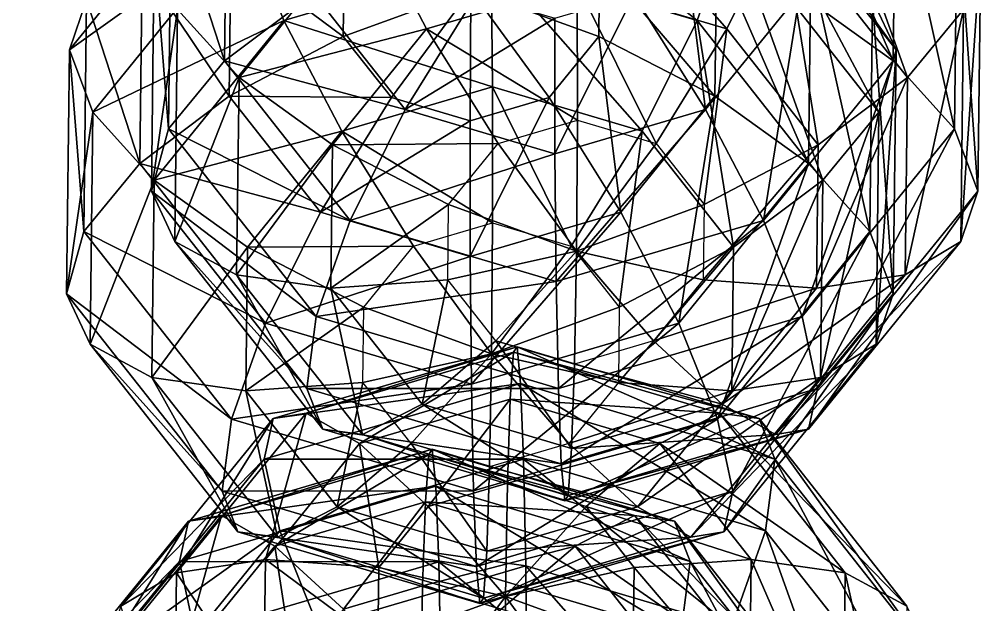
# Model space of a CAD drawing. Header units: metres. Extents: x -232 to 136, y -204 to 253.
# Drawn here: x 68.1 to 134.4, y -29.9 to 10.5 of the extents above; entities that cross this region are included whole.
import ezdxf

# ---------------------------------------------------------------- set-up
doc = ezdxf.new("R2010")
doc.units = ezdxf.units.M

msp = doc.modelspace()

# ---------------------------------------------------------------- linework, layer by layer
for points in [[(128.58925, 8.418947, -545.89484), (126.96793, 11.888084, -554.46423), (116.763084, 24.843521, -548.2225), (116.76318, 24.84362, -548.22235)], [(128.58925, 8.418947, -545.89484), (116.763084, 24.843521, -548.2225), (117.85924, 22.0411, -539.33185), (117.85934, 22.041199, -539.3317)], [(129.39226, 6.511012, -307.06686), (123.05426, 24.163544, -307.9723), (120.71149, 17.531563, -301.75726), (120.711586, 17.531662, -301.75717)], [(129.39226, 6.511012, -307.06686), (133.25911, 11.208107, -314.21408), (123.05426, 24.163544, -307.9723), (123.05436, 24.163643, -307.9722)], [(82.60421, 22.0411, -538.4086), (72.71603, 11.888087, -553.04364), (71.54542, 8.418952, -544.4011), (71.54552, 8.419052, -544.401)], [(83.67433, 17.081146, -530.5123), (82.60421, 22.0411, -538.4086), (71.54542, 8.418952, -544.4011), (71.54552, 8.419052, -544.401)], [(114.86108, 10.449165, -525.1753), (117.20385, 17.081146, -531.3903), (100.4988, 22.029678, -528.6708), (100.4989, 22.029778, -528.67065)], [(114.86108, 10.449165, -525.1753), (100.4988, 22.029678, -528.6708), (100.65091, 14.65864, -522.86194), (100.65101, 14.65874, -522.8618)], [(127.4087, 4.12571, -537.63214), (117.85924, 22.0411, -539.33185), (117.20385, 17.081146, -531.3903), (117.20395, 17.081245, -531.3902)], [(127.4087, 4.12571, -537.63214), (128.58925, 8.418947, -545.89484), (117.85924, 22.0411, -539.33185), (117.85934, 22.041199, -539.3317)], [(128.38948, 7.6537824, -345.3612), (121.94422, 12.294945, -350.36288), (122.06366, 22.192013, -345.80182), (122.06376, 22.192112, -345.80173)], [(128.38948, 7.6537824, -345.3612), (122.06366, 22.192013, -345.80182), (128.55386, 21.275928, -339.08347), (128.55397, 21.276028, -339.08337)], [(78.56644, 18.970486, -329.62558), (82.404434, 21.275932, -337.875), (82.24004, 7.6537786, -344.15274), (82.24014, 7.6538787, -344.15265)], [(82.404434, 21.275932, -337.875), (88.4147, 12.294943, -349.48486), (82.24004, 7.6537786, -344.15274), (82.24014, 7.6538787, -344.15265)], [(116.91065, 9.876747, -297.87708), (120.71149, 17.531563, -301.75726), (106.50132, 21.741037, -299.4439), (106.50142, 21.741137, -299.44382)], [(116.91065, 9.876747, -297.87708), (106.50132, 21.741037, -299.4439), (106.586365, 12.935109, -296.19632), (106.586464, 12.935209, -296.19623)], [(132.62509, 2.956688, -338.42615), (128.38948, 7.6537824, -345.3612), (128.55386, 21.275928, -339.08347), (128.55397, 21.276028, -339.08337)], [(132.62509, 2.956688, -338.42615), (128.55386, 21.275928, -339.08347), (132.81834, 18.970482, -331.04623), (132.81845, 18.970581, -331.04614)], [(77.39583, 15.501349, -320.98306), (78.56644, 18.970486, -329.62558), (78.373184, 2.956685, -337.00552), (78.37328, 2.956785, -337.00543)], [(78.56644, 18.970486, -329.62558), (82.24004, 7.6537786, -344.15274), (78.373184, 2.956685, -337.00552), (78.37328, 2.956785, -337.00543)], [(134.23647, -1.3365526, -330.23654), (132.62509, 2.956688, -338.42615), (132.81834, 18.970482, -331.04623), (132.81845, 18.970581, -331.04614)], [(134.23647, -1.3365526, -330.23654), (132.81834, 18.970482, -331.04623), (134.43967, 15.501345, -322.4768), (134.43977, 15.501445, -322.4767)], [(92.189575, 17.531563, -301.01038), (79.0072, 11.208111, -312.79346), (83.24281, 6.511016, -305.8584), (83.24291, 6.511116, -305.8583)], [(96.18827, 9.876747, -297.33444), (92.189575, 17.531563, -301.01038), (83.24281, 6.511016, -305.8584), (83.24291, 6.511116, -305.8583)], [(106.586365, 12.935109, -296.19632), (92.189575, 17.531563, -301.01038), (96.18827, 9.876747, -297.33444), (96.18837, 9.876847, -297.33435)], [(123.21759, 1.8698483, -301.73474), (120.71149, 17.531563, -301.75726), (116.91065, 9.876747, -297.87708), (116.91075, 9.876847, -297.87698)], [(123.21759, 1.8698483, -301.73474), (129.39226, 6.511012, -307.06686), (120.71149, 17.531563, -301.75726), (120.711586, 17.531662, -301.75717)], [(83.67433, 17.081146, -530.5123), (71.54542, 8.418952, -544.4011), (73.156784, 4.125713, -536.2115), (73.15688, 4.125813, -536.21136)], [(86.33916, 10.449165, -524.4284), (83.67433, 17.081146, -530.5123), (73.156784, 4.125713, -536.2115), (73.15688, 4.125813, -536.21136)], [(100.65091, 14.65864, -522.86194), (83.67433, 17.081146, -530.5123), (86.33916, 10.449165, -524.4284), (86.33926, 10.4492655, -524.4283)], [(123.54184, -0.5713854, -530.48486), (117.20385, 17.081146, -531.3903), (114.86108, 10.449165, -525.1753), (114.861176, 10.4492655, -525.1752)], [(123.54184, -0.5713854, -530.48486), (127.4087, 4.12571, -537.63214), (117.20385, 17.081146, -531.3903), (117.20395, 17.081245, -531.3902)], [(115.44403, 4.288047, -353.88516), (110.502884, 12.2163925, -354.7933), (113.92024, 16.425867, -352.94153), (113.92034, 16.425966, -352.94144)], [(115.44403, 4.288047, -353.88516), (113.92024, 16.425867, -352.94153), (121.94422, 12.294945, -350.36288), (121.94432, 12.295045, -350.3628)], [(77.39583, 15.501349, -320.98306), (78.373184, 2.956685, -337.00552), (77.192635, -1.3365574, -328.7428), (77.19273, -1.3364574, -328.7427)], [(79.0072, 11.208111, -312.79346), (77.39583, 15.501349, -320.98306), (77.192635, -1.3365574, -328.7428), (77.19273, -1.3364574, -328.7427)], [(133.06586, -4.805687, -321.59402), (134.23647, -1.3365526, -330.23654), (134.43967, 15.501345, -322.4768), (134.43977, 15.501445, -322.4767)], [(133.06586, -4.805687, -321.59402), (134.43967, 15.501345, -322.4768), (133.25911, 11.208107, -314.21408), (133.25922, 11.208207, -314.214)], [(76.55402, 14.193535, -561.293), (82.68372, 15.109619, -568.34186), (82.564285, 5.2125454, -572.9029), (82.564384, 5.2126455, -572.9028)], [(82.68372, 15.109619, -568.34186), (90.442314, 9.343469, -575.89795), (82.564285, 5.2125454, -572.9029), (82.564384, 5.2126455, -572.9028)], [(82.68372, 15.109619, -568.34186), (90.505104, 14.546668, -573.50006), (90.442314, 9.343469, -575.89795), (90.44241, 9.343569, -575.8978)], [(100.735954, 5.8527117, -519.6144), (100.65091, 14.65864, -522.86194), (86.33916, 10.449165, -524.4284), (86.33926, 10.4492655, -524.4283)], [(111.06024, 2.7943497, -521.2951), (114.86108, 10.449165, -525.1753), (100.65091, 14.65864, -522.86194), (100.65101, 14.65874, -522.8618)], [(111.06024, 2.7943497, -521.2951), (100.65091, 14.65864, -522.86194), (100.735954, 5.8527117, -519.6144), (100.73605, 5.852812, -519.61426)], [(116.09381, 5.212548, -573.7809), (108.13262, 14.546667, -573.9617), (116.21325, 15.109616, -569.21985), (116.21335, 15.109716, -569.2197)], [(122.53907, 0.5713849, -568.77924), (116.09381, 5.212548, -573.7809), (116.21325, 15.109616, -569.21985), (116.21335, 15.109716, -569.2197)], [(122.53907, 0.5713849, -568.77924), (116.21325, 15.109616, -569.21985), (122.70346, 14.193531, -562.5015), (122.70356, 14.193631, -562.5014)], [(72.71603, 11.888087, -553.04364), (76.55402, 14.193535, -561.293), (76.38963, 0.5713811, -567.5708), (76.38973, 0.5714811, -567.5707)], [(76.55402, 14.193535, -561.293), (82.564285, 5.2125454, -572.9029), (76.38963, 0.5713811, -567.5708), (76.38973, 0.5714811, -567.5707)], [(90.505104, 14.546668, -573.50006), (99.25256, 12.559788, -576.2628), (90.442314, 9.343469, -575.89795), (90.44241, 9.343569, -575.8978)], [(108.06983, 9.34347, -576.35956), (99.25256, 12.559788, -576.2628), (108.13262, 14.546667, -573.9617), (108.13272, 14.546767, -573.96155)], [(116.09381, 5.212548, -573.7809), (108.06983, 9.34347, -576.35956), (108.13262, 14.546667, -573.9617), (108.13272, 14.546767, -573.96155)], [(126.77469, -4.1257095, -561.8442), (122.53907, 0.5713849, -568.77924), (122.70346, 14.193531, -562.5015), (122.70356, 14.193631, -562.5014)], [(126.77469, -4.1257095, -561.8442), (122.70346, 14.193531, -562.5015), (126.96793, 11.888084, -554.46423), (126.96803, 11.888185, -554.4641)], [(106.59601, 3.556281, -295.82797), (106.586365, 12.935109, -296.19632), (96.18827, 9.876747, -297.33444), (96.18837, 9.876847, -297.33435)], [(112.02381, 1.9484057, -296.71158), (116.91065, 9.876747, -297.87708), (106.586365, 12.935109, -296.19632), (106.586464, 12.935209, -296.19623)], [(112.02381, 1.9484057, -296.71158), (106.586365, 12.935109, -296.19632), (106.59601, 3.556281, -295.82797), (106.59611, 3.556381, -295.82788)], [(82.24004, 7.6537786, -344.15274), (88.4147, 12.294943, -349.48486), (94.72164, 4.2880487, -353.34253), (94.72174, 4.288149, -353.34244)], [(88.4147, 12.294943, -349.48486), (99.60848, 12.2163925, -354.50803), (94.72164, 4.2880487, -353.34253), (94.72174, 4.288149, -353.34244)], [(90.442314, 9.343469, -575.89795), (99.25256, 12.559788, -576.2628), (93.75807, 5.133995, -577.926), (93.75817, 5.134095, -577.9259)], [(93.75807, 5.133995, -577.926), (99.25256, 12.559788, -576.2628), (99.18587, 3.5261183, -578.8097), (99.18597, 3.5262182, -578.8096)], [(94.72164, 4.2880487, -353.34253), (99.60848, 12.2163925, -354.50803), (105.03628, 10.608516, -355.39166), (105.03638, 10.608616, -355.39157)], [(99.18587, 3.5261183, -578.8097), (99.25256, 12.559788, -576.2628), (104.65247, 5.1339946, -578.2113), (104.65257, 5.1340947, -578.2112)], [(104.65247, 5.1339946, -578.2113), (99.25256, 12.559788, -576.2628), (108.06983, 9.34347, -576.35956), (108.06993, 9.34357, -576.35944)], [(105.04593, 1.2296858, -355.0233), (105.03628, 10.608516, -355.39166), (110.502884, 12.2163925, -354.7933), (110.50298, 12.216493, -354.7932)], [(105.04593, 1.2296858, -355.0233), (110.502884, 12.2163925, -354.7933), (115.44403, 4.288047, -353.88516), (115.44413, 4.288147, -353.88507)], [(119.442726, -3.366768, -350.20923), (115.44403, 4.288047, -353.88516), (121.94422, 12.294945, -350.36288), (121.94432, 12.295045, -350.3628)], [(119.442726, -3.366768, -350.20923), (121.94422, 12.294945, -350.36288), (128.38948, 7.6537824, -345.3612), (128.38959, 7.6538825, -345.3611)], [(71.54542, 8.418952, -544.4011), (72.71603, 11.888087, -553.04364), (72.52277, -4.1257124, -560.4235), (72.52287, -4.1256123, -560.4234)], [(72.71603, 11.888087, -553.04364), (76.38963, 0.5713811, -567.5708), (72.52277, -4.1257124, -560.4235), (72.52287, -4.1256123, -560.4234)], [(128.38606, -8.41895, -553.65454), (126.77469, -4.1257095, -561.8442), (126.96793, 11.888084, -554.46423), (126.96803, 11.888185, -554.4641)], [(128.38606, -8.41895, -553.65454), (126.96793, 11.888084, -554.46423), (128.58925, 8.418947, -545.89484), (128.58936, 8.419047, -545.8947)], [(79.0072, 11.208111, -312.79346), (77.192635, -1.3365574, -328.7428), (78.81395, -4.805689, -320.17337), (78.81405, -4.8055887, -320.17328)], [(83.24281, 6.511016, -305.8584), (79.0072, 11.208111, -312.79346), (78.81395, -4.805689, -320.17337), (78.81405, -4.8055887, -320.17328)], [(129.22786, -7.1111336, -313.3446), (133.06586, -4.805687, -321.59402), (133.25911, 11.208107, -314.21408), (133.25922, 11.208207, -314.214)], [(129.22786, -7.1111336, -313.3446), (133.25911, 11.208107, -314.21408), (129.39226, 6.511012, -307.06686), (129.39236, 6.511112, -307.06677)], [(86.33916, 10.449165, -524.4284), (73.156784, 4.125713, -536.2115), (77.39241, -0.57138157, -529.2764), (77.39251, -0.57128155, -529.2763)], [(90.33786, 2.7943497, -520.7525), (86.33916, 10.449165, -524.4284), (77.39241, -0.57138157, -529.2764), (77.39251, -0.57128155, -529.2763)], [(100.735954, 5.8527117, -519.6144), (86.33916, 10.449165, -524.4284), (90.33786, 2.7943497, -520.7525), (90.33796, 2.7944496, -520.7524)], [(94.72164, 4.2880487, -353.34253), (105.03628, 10.608516, -355.39166), (105.04593, 1.2296858, -355.0233), (105.04603, 1.2297858, -355.0232)], [(117.36719, -5.212549, -525.1528), (114.86108, 10.449165, -525.1753), (111.06024, 2.7943497, -521.2951), (111.06034, 2.7944496, -521.295)], [(117.36719, -5.212549, -525.1528), (123.54184, -0.5713854, -530.48486), (114.86108, 10.449165, -525.1753), (114.861176, 10.4492655, -525.1752)], [(82.564285, 5.2125454, -572.9029), (90.442314, 9.343469, -575.89795), (93.75807, 5.133995, -577.926), (93.75817, 5.134095, -577.9259)], [(96.18827, 9.876747, -297.33444), (83.24281, 6.511016, -305.8584), (89.68807, 1.8698506, -300.85672), (89.68817, 1.8699507, -300.85663)], [(101.12941, 1.9484057, -296.4263), (96.18827, 9.876747, -297.33444), (89.68807, 1.8698506, -300.85672), (89.68817, 1.8699507, -300.85663)], [(106.59601, 3.556281, -295.82797), (96.18827, 9.876747, -297.33444), (101.12941, 1.9484057, -296.4263), (101.12951, 1.9485058, -296.4262)], [(109.59362, -2.7943506, -577.30316), (104.65247, 5.1339946, -578.2113), (108.06983, 9.34347, -576.35956), (108.06993, 9.34357, -576.35944)], [(109.59362, -2.7943506, -577.30316), (108.06983, 9.34347, -576.35956), (116.09381, 5.212548, -573.7809), (116.09391, 5.212648, -573.78076)], [(115.33957, -2.2610712, -298.7397), (116.91065, 9.876747, -297.87708), (112.02381, 1.9484057, -296.71158), (112.02391, 1.9485058, -296.7115)], [(115.33957, -2.2610712, -298.7397), (123.21759, 1.8698483, -301.73474), (116.91065, 9.876747, -297.87708), (116.91075, 9.876847, -297.87698)], [(71.54542, 8.418952, -544.4011), (72.52277, -4.1257124, -560.4235), (71.342224, -8.418955, -552.1608), (71.34232, -8.418855, -552.1607)], [(73.156784, 4.125713, -536.2115), (71.54542, 8.418952, -544.4011), (71.342224, -8.418955, -552.1608), (71.34232, -8.418855, -552.1607)], [(127.215454, -11.888084, -545.012), (128.38606, -8.41895, -553.65454), (128.58925, 8.418947, -545.89484), (128.58936, 8.419047, -545.8947)], [(127.215454, -11.888084, -545.012), (128.58925, 8.418947, -545.89484), (127.4087, 4.12571, -537.63214), (127.4088, 4.12581, -537.632)], [(78.373184, 2.956685, -337.00552), (82.24004, 7.6537786, -344.15274), (90.92081, -3.366766, -349.46234), (90.920906, -3.366666, -349.46225)], [(82.24004, 7.6537786, -344.15274), (94.72164, 4.2880487, -353.34253), (90.92081, -3.366766, -349.46234), (90.920906, -3.366666, -349.46225)], [(122.10756, -9.998747, -344.12534), (119.442726, -3.366768, -350.20923), (128.38948, 7.6537824, -345.3612), (128.38959, 7.6538825, -345.3611)], [(122.10756, -9.998747, -344.12534), (128.38948, 7.6537824, -345.3612), (132.62509, 2.956688, -338.42615), (132.6252, 2.9567878, -338.42606)], [(83.24281, 6.511016, -305.8584), (78.81395, -4.805689, -320.17337), (83.07843, -7.1111374, -312.13614), (83.07853, -7.1110373, -312.13605)], [(89.68807, 1.8698506, -300.85672), (83.24281, 6.511016, -305.8584), (83.07843, -7.1111374, -312.13614), (83.07853, -7.1110373, -312.13605)], [(123.09816, -8.027219, -306.29578), (129.22786, -7.1111336, -313.3446), (129.39226, 6.511012, -307.06686), (129.39236, 6.511112, -307.06677)], [(123.09816, -8.027219, -306.29578), (129.39226, 6.511012, -307.06686), (123.21759, 1.8698483, -301.73474), (123.21769, 1.8699483, -301.73465)], [(100.7456, -3.5261164, -519.246), (100.735954, 5.8527117, -519.6144), (90.33786, 2.7943497, -520.7525), (90.33796, 2.7944496, -520.7524)], [(106.1734, -5.1339917, -520.12964), (111.06024, 2.7943497, -521.2951), (100.735954, 5.8527117, -519.6144), (100.73605, 5.852812, -519.61426)], [(106.1734, -5.1339917, -520.12964), (100.735954, 5.8527117, -519.6144), (100.7456, -3.5261164, -519.246), (100.7457, -3.5260165, -519.24585)], [(76.38963, 0.5713811, -567.5708), (82.564285, 5.2125454, -572.9029), (88.87123, -2.7943487, -576.76056), (88.87133, -2.7942488, -576.76044)], [(82.564285, 5.2125454, -572.9029), (93.75807, 5.133995, -577.926), (88.87123, -2.7943487, -576.76056), (88.87133, -2.7942488, -576.76044)], [(88.87123, -2.7943487, -576.76056), (93.75807, 5.133995, -577.926), (99.18587, 3.5261183, -578.8097), (99.18597, 3.5262182, -578.8096)], [(99.19552, -5.8527117, -578.4413), (99.18587, 3.5261183, -578.8097), (104.65247, 5.1339946, -578.2113), (104.65257, 5.1340947, -578.2112)], [(99.19552, -5.8527117, -578.4413), (104.65247, 5.1339946, -578.2113), (109.59362, -2.7943506, -577.30316), (109.59372, -2.7942507, -577.30304)], [(113.592316, -10.449165, -573.62726), (109.59362, -2.7943506, -577.30316), (116.09381, 5.212548, -573.7809), (116.09391, 5.212648, -573.78076)], [(113.592316, -10.449165, -573.62726), (116.09381, 5.212548, -573.7809), (122.53907, 0.5713849, -568.77924), (122.53917, 0.5714849, -568.7791)], [(73.156784, 4.125713, -536.2115), (71.342224, -8.418955, -552.1608), (72.96354, -11.888086, -543.59143), (72.96364, -11.887986, -543.5913)], [(77.39241, -0.57138157, -529.2764), (73.156784, 4.125713, -536.2115), (72.96354, -11.888086, -543.59143), (72.96364, -11.887986, -543.5913)], [(90.92081, -3.366766, -349.46234), (94.72164, 4.2880487, -353.34253), (105.04593, 1.2296858, -355.0233), (105.04603, 1.2297858, -355.0232)], [(105.04593, 1.2296858, -355.0233), (105.04593, 1.2296858, -355.0233), (94.72164, 4.2880487, -353.34253), (94.72174, 4.288149, -353.34244)], [(105.13097, -7.5762424, -351.7757), (105.04593, 1.2296858, -355.0233), (115.44403, 4.288047, -353.88516), (115.44413, 4.288147, -353.88507)], [(105.13097, -7.5762424, -351.7757), (115.44403, 4.288047, -353.88516), (119.442726, -3.366768, -350.20923), (119.442825, -3.366668, -350.20914)], [(123.37746, -14.193531, -536.76263), (127.215454, -11.888084, -545.012), (127.4087, 4.12571, -537.63214), (127.4088, 4.12581, -537.632)], [(123.37746, -14.193531, -536.76263), (127.4087, 4.12571, -537.63214), (123.54184, -0.5713854, -530.48486), (123.54194, -0.57128537, -530.48474)], [(88.87123, -2.7943487, -576.76056), (99.18587, 3.5261183, -578.8097), (99.19552, -5.8527117, -578.4413), (99.19562, -5.8526115, -578.44116)], [(106.59601, 3.556281, -295.82797), (106.52932, -5.4773903, -298.37485), (101.12941, 1.9484057, -296.4263), (101.12951, 1.9485058, -296.4262)], [(112.02381, 1.9484057, -296.71158), (106.52932, -5.4773903, -298.37485), (106.59601, 3.556281, -295.82797), (106.59611, 3.556381, -295.82788)], [(77.192635, -1.3365574, -328.7428), (78.373184, 2.956685, -337.00552), (88.57803, -9.998745, -343.2473), (88.57813, -9.998645, -343.24722)], [(90.33786, 2.7943497, -520.7525), (77.39241, -0.57138157, -529.2764), (83.83766, -5.212547, -524.2748), (83.83776, -5.2124467, -524.27466)], [(78.373184, 2.956685, -337.00552), (90.92081, -3.366766, -349.46234), (88.57803, -9.998745, -343.2473), (88.57813, -9.998645, -343.24722)], [(95.279, -5.1339917, -519.84436), (90.33786, 2.7943497, -520.7525), (83.83766, -5.212547, -524.2748), (83.83776, -5.2124467, -524.27466)], [(100.7456, -3.5261164, -519.246), (90.33786, 2.7943497, -520.7525), (95.279, -5.1339917, -519.84436), (95.2791, -5.1338916, -519.84424)], [(109.48916, -9.343469, -522.1577), (111.06024, 2.7943497, -521.2951), (106.1734, -5.1339917, -520.12964), (106.1735, -5.1338916, -520.1295)], [(109.48916, -9.343469, -522.1577), (117.36719, -5.212549, -525.1528), (111.06024, 2.7943497, -521.2951), (111.06034, 2.7944496, -521.295)], [(123.17767, -14.9587, -336.229), (122.10756, -9.998747, -344.12534), (132.62509, 2.956688, -338.42615), (132.6252, 2.9567878, -338.42606)], [(123.17767, -14.9587, -336.229), (132.62509, 2.956688, -338.42615), (134.23647, -1.3365526, -330.23654), (134.23657, -1.3364526, -330.23645)], [(89.68807, 1.8698506, -300.85672), (83.07843, -7.1111374, -312.13614), (89.56864, -8.027222, -305.4178), (89.56874, -8.027122, -305.4177)], [(97.71205, -2.2610703, -298.27808), (89.68807, 1.8698506, -300.85672), (89.56864, -8.027222, -305.4178), (89.56874, -8.027122, -305.4177)], [(101.12941, 1.9484057, -296.4263), (89.68807, 1.8698506, -300.85672), (97.71205, -2.2610703, -298.27808), (97.71215, -2.2609704, -298.27798)], [(101.12941, 1.9484057, -296.4263), (106.52932, -5.4773903, -298.37485), (97.71205, -2.2610703, -298.27808), (97.71215, -2.2609704, -298.27798)], [(115.33957, -2.2610712, -298.7397), (106.52932, -5.4773903, -298.37485), (112.02381, 1.9484057, -296.71158), (112.02391, 1.9485058, -296.7115)], [(115.27678, -7.4642687, -301.13754), (123.09816, -8.027219, -306.29578), (123.21759, 1.8698483, -301.73474), (123.21769, 1.8699483, -301.73465)], [(115.27678, -7.4642687, -301.13754), (123.21759, 1.8698483, -301.73474), (115.33957, -2.2610712, -298.7397), (115.33967, -2.2609713, -298.7396)], [(90.92081, -3.366766, -349.46234), (105.04593, 1.2296858, -355.0233), (105.13097, -7.5762424, -351.7757), (105.131065, -7.5761423, -351.7756)], [(72.52277, -4.1257124, -560.4235), (76.38963, 0.5713811, -567.5708), (85.0704, -10.449163, -572.8804), (85.070496, -10.449063, -572.88025)], [(76.38963, 0.5713811, -567.5708), (88.87123, -2.7943487, -576.76056), (85.0704, -10.449163, -572.8804), (85.070496, -10.449063, -572.88025)], [(116.25715, -17.081144, -567.54333), (113.592316, -10.449165, -573.62726), (122.53907, 0.5713849, -568.77924), (122.53917, 0.5714849, -568.7791)], [(116.25715, -17.081144, -567.54333), (122.53907, 0.5713849, -568.77924), (126.77469, -4.1257095, -561.8442), (126.77479, -4.1256094, -561.84406)], [(77.39241, -0.57138157, -529.2764), (72.96354, -11.888086, -543.59143), (77.22802, -14.193535, -535.55414), (77.22812, -14.193435, -535.554)], [(83.83766, -5.212547, -524.2748), (77.39241, -0.57138157, -529.2764), (77.22802, -14.193535, -535.55414), (77.22812, -14.193435, -535.554)], [(117.24775, -15.109616, -529.7138), (123.37746, -14.193531, -536.76263), (123.54184, -0.5713854, -530.48486), (123.54194, -0.57128537, -530.48474)], [(117.24775, -15.109616, -529.7138), (123.54184, -0.5713854, -530.48486), (117.36719, -5.212549, -525.1528), (117.36729, -5.212449, -525.15265)], [(77.192635, -1.3365574, -328.7428), (88.57803, -9.998745, -343.2473), (87.922646, -14.958698, -335.30582), (87.922745, -14.958598, -335.30573)], [(78.81395, -4.805689, -320.17337), (77.192635, -1.3365574, -328.7428), (87.922646, -14.958698, -335.30582), (87.922745, -14.958598, -335.30573)], [(122.548325, -17.761122, -327.29318), (123.17767, -14.9587, -336.229), (134.23647, -1.3365526, -330.23654), (134.23657, -1.3364526, -330.23645)], [(122.548325, -17.761122, -327.29318), (134.23647, -1.3365526, -330.23654), (133.06586, -4.805687, -321.59402), (133.06596, -4.805587, -321.59393)], [(97.71205, -2.2610703, -298.27808), (89.56864, -8.027222, -305.4178), (97.64926, -7.4642696, -300.67596), (97.64936, -7.4641695, -300.67587)], [(97.71205, -2.2610703, -298.27808), (106.52932, -5.4773903, -298.37485), (97.64926, -7.4642696, -300.67596), (97.64936, -7.4641695, -300.67587)], [(115.27678, -7.4642687, -301.13754), (106.52932, -5.4773903, -298.37485), (115.33957, -2.2610712, -298.7397), (115.33967, -2.2609713, -298.7396)], [(85.0704, -10.449163, -572.8804), (88.87123, -2.7943487, -576.76056), (99.19552, -5.8527117, -578.4413), (99.19562, -5.8526115, -578.44116)], [(99.19552, -5.8527117, -578.4413), (99.19552, -5.8527117, -578.4413), (88.87123, -2.7943487, -576.76056), (88.87133, -2.7942488, -576.76044)], [(99.280556, -14.65864, -575.1937), (99.19552, -5.8527117, -578.4413), (109.59362, -2.7943506, -577.30316), (109.59372, -2.7942507, -577.30304)], [(99.280556, -14.65864, -575.1937), (109.59362, -2.7943506, -577.30316), (113.592316, -10.449165, -573.62726), (113.592415, -10.449065, -573.62714)], [(88.57803, -9.998745, -343.2473), (90.92081, -3.366766, -349.46234), (105.13097, -7.5762424, -351.7757), (105.131065, -7.5761423, -351.7756)], [(105.13097, -7.5762424, -351.7757), (105.13097, -7.5762424, -351.7757), (90.92081, -3.366766, -349.46234), (90.920906, -3.366666, -349.46225)], [(100.7456, -3.5261164, -519.246), (100.67891, -12.559788, -521.79285), (95.279, -5.1339917, -519.84436), (95.2791, -5.1338916, -519.84424)], [(106.1734, -5.1339917, -520.12964), (100.67891, -12.559788, -521.79285), (100.7456, -3.5261164, -519.246), (100.7457, -3.5260165, -519.24585)], [(105.28308, -14.947281, -345.96686), (105.13097, -7.5762424, -351.7757), (119.442726, -3.366768, -350.20923), (119.442825, -3.366668, -350.20914)], [(105.28308, -14.947281, -345.96686), (119.442726, -3.366768, -350.20923), (122.10756, -9.998747, -344.12534), (122.10766, -9.998647, -344.12524)], [(71.342224, -8.418955, -552.1608), (72.52277, -4.1257124, -560.4235), (82.72762, -17.081142, -566.66534), (82.72772, -17.081043, -566.6652)], [(72.52277, -4.1257124, -560.4235), (85.0704, -10.449163, -572.8804), (82.72762, -17.081142, -566.66534), (82.72772, -17.081043, -566.6652)], [(117.32726, -22.041098, -559.64703), (116.25715, -17.081144, -567.54333), (126.77469, -4.1257095, -561.8442), (126.77479, -4.1256094, -561.84406)], [(117.32726, -22.041098, -559.64703), (126.77469, -4.1257095, -561.8442), (128.38606, -8.41895, -553.65454), (128.38617, -8.41885, -553.6544)], [(83.83766, -5.212547, -524.2748), (77.22802, -14.193535, -535.55414), (83.71823, -15.109619, -528.8358), (83.71833, -15.109519, -528.8357)], [(78.81395, -4.805689, -320.17337), (87.922646, -14.958698, -335.30582), (89.0188, -17.76112, -326.4152), (89.0189, -17.76102, -326.4151)], [(83.07843, -7.1111374, -312.13614), (78.81395, -4.805689, -320.17337), (89.0188, -17.76112, -326.4152), (89.0189, -17.76102, -326.4151)], [(91.86164, -9.343468, -521.6961), (83.83766, -5.212547, -524.2748), (83.71823, -15.109619, -528.8358), (83.71833, -15.109519, -528.8357)], [(95.279, -5.1339917, -519.84436), (83.83766, -5.212547, -524.2748), (91.86164, -9.343468, -521.6961), (91.86174, -9.343368, -521.696)], [(95.279, -5.1339917, -519.84436), (100.67891, -12.559788, -521.79285), (91.86164, -9.343468, -521.6961), (91.86174, -9.343368, -521.696)], [(109.48916, -9.343469, -522.1577), (100.67891, -12.559788, -521.79285), (106.1734, -5.1339917, -520.12964), (106.1735, -5.1338916, -520.1295)], [(109.42637, -14.546666, -524.5556), (117.24775, -15.109616, -529.7138), (117.36719, -5.212549, -525.1528), (117.36729, -5.212449, -525.15265)], [(109.42637, -14.546666, -524.5556), (117.36719, -5.212549, -525.1528), (109.48916, -9.343469, -522.1577), (109.48926, -9.343369, -522.1576)], [(120.28111, -18.131683, -318.1926), (122.548325, -17.761122, -327.29318), (133.06586, -4.805687, -321.59402), (133.06596, -4.805587, -321.59393)], [(120.28111, -18.131683, -318.1926), (133.06586, -4.805687, -321.59402), (129.22786, -7.1111336, -313.3446), (129.22797, -7.1110334, -313.3445)], [(85.0704, -10.449163, -572.8804), (99.19552, -5.8527117, -578.4413), (99.280556, -14.65864, -575.1937), (99.280655, -14.65854, -575.1936)], [(97.64926, -7.4642696, -300.67596), (106.52932, -5.4773903, -298.37485), (100.96502, -11.673744, -302.70404), (100.96512, -11.673644, -302.70395)], [(100.96502, -11.673744, -302.70404), (106.52932, -5.4773903, -298.37485), (106.392815, -13.28162, -303.58768), (106.392914, -13.28152, -303.5876)], [(106.392815, -13.28162, -303.58768), (106.52932, -5.4773903, -298.37485), (111.85942, -11.673744, -302.98932), (111.85952, -11.673644, -302.98923)], [(111.85942, -11.673744, -302.98932), (106.52932, -5.4773903, -298.37485), (115.27678, -7.4642687, -301.13754), (115.27688, -7.4641685, -301.13745)], [(83.07843, -7.1111374, -312.13614), (89.0188, -17.76112, -326.4152), (91.75919, -18.131681, -317.44574), (91.75929, -18.131582, -317.44565)], [(89.56864, -8.027222, -305.4178), (83.07843, -7.1111374, -312.13614), (91.75919, -18.131681, -317.44574), (91.75929, -18.131582, -317.44565)], [(116.59797, -16.034115, -309.81805), (120.28111, -18.131683, -318.1926), (129.22786, -7.1111336, -313.3446), (129.22797, -7.1110334, -313.3445)], [(116.59797, -16.034115, -309.81805), (129.22786, -7.1111336, -313.3446), (123.09816, -8.027219, -306.29578), (123.09826, -8.027119, -306.2957)], [(88.57803, -9.998745, -343.2473), (105.13097, -7.5762424, -351.7757), (105.28308, -14.947281, -345.96686), (105.28318, -14.947181, -345.96677)], [(97.64926, -7.4642696, -300.67596), (89.56864, -8.027222, -305.4178), (95.87558, -16.034115, -309.27542), (95.87568, -16.034016, -309.27533)], [(97.64926, -7.4642696, -300.67596), (95.87558, -16.034115, -309.27542), (100.96502, -11.673744, -302.70404), (100.96512, -11.673644, -302.70395)], [(111.85942, -11.673744, -302.98932), (123.09816, -8.027219, -306.29578), (115.27678, -7.4642687, -301.13754), (115.27688, -7.4641685, -301.13745)], [(71.342224, -8.418955, -552.1608), (82.72762, -17.081142, -566.66534), (82.072235, -22.041096, -558.7238), (82.072334, -22.040997, -558.7237)], [(72.96354, -11.888086, -543.59143), (71.342224, -8.418955, -552.1608), (82.072235, -22.041096, -558.7238), (82.072334, -22.040997, -558.7237)], [(89.56864, -8.027222, -305.4178), (91.75919, -18.131681, -317.44574), (95.87558, -16.034115, -309.27542), (95.87568, -16.034016, -309.27533)], [(111.85942, -11.673744, -302.98932), (116.59797, -16.034115, -309.81805), (123.09816, -8.027219, -306.29578), (123.09826, -8.027119, -306.2957)], [(116.697914, -24.84352, -550.71124), (117.32726, -22.041098, -559.64703), (128.38606, -8.41895, -553.65454), (128.38617, -8.41885, -553.6544)], [(116.697914, -24.84352, -550.71124), (128.38606, -8.41895, -553.65454), (127.215454, -11.888084, -545.012), (127.21555, -11.887984, -545.0119)], [(91.86164, -9.343468, -521.6961), (83.71823, -15.109619, -528.8358), (91.79885, -14.546667, -524.094), (91.79895, -14.546567, -524.0939)], [(91.86164, -9.343468, -521.6961), (100.67891, -12.559788, -521.79285), (91.79885, -14.546667, -524.094), (91.79895, -14.546567, -524.0939)], [(109.42637, -14.546666, -524.5556), (100.67891, -12.559788, -521.79285), (109.48916, -9.343469, -522.1577), (109.48926, -9.343369, -522.1576)], [(82.72762, -17.081142, -566.66534), (85.0704, -10.449163, -572.8804), (99.280556, -14.65864, -575.1937), (99.280655, -14.65854, -575.1936)], [(99.280556, -14.65864, -575.1937), (99.280556, -14.65864, -575.1937), (85.0704, -10.449163, -572.8804), (85.070496, -10.449063, -572.88025)], [(87.922646, -14.958698, -335.30582), (88.57803, -9.998745, -343.2473), (105.28308, -14.947281, -345.96686), (105.28318, -14.947181, -345.96677)], [(105.28308, -14.947281, -345.96686), (105.28308, -14.947281, -345.96686), (88.57803, -9.998745, -343.2473), (88.57813, -9.998645, -343.24722)], [(99.43267, -22.029678, -569.3849), (99.280556, -14.65864, -575.1937), (113.592316, -10.449165, -573.62726), (113.592415, -10.449065, -573.62714)], [(99.43267, -22.029678, -569.3849), (113.592316, -10.449165, -573.62726), (116.25715, -17.081144, -567.54333), (116.25725, -17.081045, -567.5432)], [(105.48737, -20.161898, -338.16528), (105.28308, -14.947281, -345.96686), (122.10756, -9.998747, -344.12534), (122.10766, -9.998647, -344.12524)], [(105.48737, -20.161898, -338.16528), (122.10756, -9.998747, -344.12534), (123.17767, -14.9587, -336.229), (123.17777, -14.9586, -336.2289)], [(72.96354, -11.888086, -543.59143), (82.072235, -22.041096, -558.7238), (83.16839, -24.843517, -549.8332), (83.16849, -24.843418, -549.83307)], [(77.22802, -14.193535, -535.55414), (72.96354, -11.888086, -543.59143), (83.16839, -24.843517, -549.8332), (83.16849, -24.843418, -549.83307)], [(100.96502, -11.673744, -302.70404), (95.87558, -16.034115, -309.27542), (106.19987, -19.09248, -310.95618), (106.19997, -19.09238, -310.9561)], [(106.392815, -13.28162, -303.58768), (106.392815, -13.28162, -303.58768), (100.96502, -11.673744, -302.70404), (100.96512, -11.673644, -302.70395)], [(100.96502, -11.673744, -302.70404), (106.19987, -19.09248, -310.95618), (106.392815, -13.28162, -303.58768), (106.392914, -13.28152, -303.5876)], [(106.392815, -13.28162, -303.58768), (116.59797, -16.034115, -309.81805), (111.85942, -11.673744, -302.98932), (111.85952, -11.673644, -302.98923)], [(114.4307, -25.21408, -541.61066), (116.697914, -24.84352, -550.71124), (127.215454, -11.888084, -545.012), (127.21555, -11.887984, -545.0119)], [(114.4307, -25.21408, -541.61066), (127.215454, -11.888084, -545.012), (123.37746, -14.193531, -536.76263), (123.377556, -14.193431, -536.7625)], [(102.43528, -12.073906, -454.71976), (87.87802, -16.651878, -465.66187), (85.61081, -17.022438, -456.56128), (85.61091, -17.022339, -456.5612)], [(102.67175, -14.621664, -445.68918), (102.43528, -12.073906, -454.71976), (85.61081, -17.022438, -456.56128), (85.61091, -17.022339, -456.5612)], [(102.43528, -12.073906, -454.71976), (102.18977, -12.442404, -464.09537), (87.87802, -16.651878, -465.66187), (87.87812, -16.65178, -465.66177)], [(102.18977, -12.442404, -464.09537), (91.561165, -18.749443, -474.0364), (87.87802, -16.651878, -465.66187), (87.87812, -16.65178, -465.66177)], [(102.18977, -12.442404, -464.09537), (101.95926, -15.691082, -472.8983), (91.561165, -18.749443, -474.0364), (91.561264, -18.749344, -474.03632)], [(91.79885, -14.546667, -524.094), (100.67891, -12.559788, -521.79285), (95.11461, -18.756142, -526.1221), (95.11471, -18.756042, -526.12195)], [(95.11461, -18.756142, -526.1221), (100.67891, -12.559788, -521.79285), (100.542404, -20.364017, -527.0057), (100.5425, -20.363918, -527.00555)], [(100.542404, -20.364017, -527.0057), (100.67891, -12.559788, -521.79285), (106.00901, -18.756142, -526.40735), (106.00911, -18.756042, -526.4072)], [(106.00901, -18.756142, -526.40735), (100.67891, -12.559788, -521.79285), (109.42637, -14.546666, -524.5556), (109.42647, -14.546566, -524.5555)], [(116.39993, -16.651878, -466.40872), (101.95926, -15.691082, -472.8983), (102.18977, -12.442404, -464.09537), (102.18987, -12.442304, -464.09528)], [(119.14033, -17.022438, -457.43927), (102.18977, -12.442404, -464.09537), (102.43528, -12.073906, -454.71976), (102.43538, -12.073806, -454.71967)], [(119.14033, -17.022438, -457.43927), (116.39993, -16.651878, -466.40872), (102.18977, -12.442404, -464.09537), (102.18987, -12.442304, -464.09528)], [(120.23648, -19.82486, -448.54865), (119.14033, -17.022438, -457.43927), (102.43528, -12.073906, -454.71976), (102.43538, -12.073806, -454.71967)], [(120.23648, -19.82486, -448.54865), (102.43528, -12.073906, -454.71976), (102.67175, -14.621664, -445.68918), (102.67185, -14.621564, -445.6891)], [(106.392815, -13.28162, -303.58768), (106.19987, -19.09248, -310.95618), (116.59797, -16.034115, -309.81805), (116.59807, -16.034016, -309.81796)], [(77.22802, -14.193535, -535.55414), (83.16839, -24.843517, -549.8332), (85.90878, -25.214079, -540.8638), (85.90888, -25.21398, -540.86365)], [(83.71823, -15.109619, -528.8358), (77.22802, -14.193535, -535.55414), (85.90878, -25.214079, -540.8638), (85.90888, -25.21398, -540.86365)], [(91.79885, -14.546667, -524.094), (83.71823, -15.109619, -528.8358), (90.02517, -23.116512, -532.6935), (90.02527, -23.116413, -532.69336)], [(91.79885, -14.546667, -524.094), (90.02517, -23.116512, -532.6935), (95.11461, -18.756142, -526.1221), (95.11471, -18.756042, -526.12195)], [(106.00901, -18.756142, -526.40735), (117.24775, -15.109616, -529.7138), (109.42637, -14.546666, -524.5556), (109.42647, -14.546566, -524.5555)], [(110.74756, -23.116512, -533.2361), (114.4307, -25.21408, -541.61066), (123.37746, -14.193531, -536.76263), (123.377556, -14.193431, -536.7625)], [(110.74756, -23.116512, -533.2361), (123.37746, -14.193531, -536.76263), (117.24775, -15.109616, -529.7138), (117.24785, -15.109516, -529.7137)], [(82.72762, -17.081142, -566.66534), (99.280556, -14.65864, -575.1937), (99.43267, -22.029678, -569.3849), (99.43277, -22.02958, -569.38477)], [(83.71823, -15.109619, -528.8358), (85.90878, -25.214079, -540.8638), (90.02517, -23.116512, -532.6935), (90.02527, -23.116413, -532.69336)], [(102.67175, -14.621664, -445.68918), (85.61081, -17.022438, -456.56128), (84.98145, -19.82486, -447.62546), (84.98155, -19.82476, -447.62537)], [(102.876045, -19.83628, -437.88763), (102.67175, -14.621664, -445.68918), (84.98145, -19.82486, -447.62546), (84.98155, -19.82476, -447.62537)], [(87.922646, -14.958698, -335.30582), (105.28308, -14.947281, -345.96686), (105.48737, -20.161898, -338.16528), (105.48747, -20.161798, -338.1652)], [(105.48737, -20.161898, -338.16528), (105.48737, -20.161898, -338.16528), (87.922646, -14.958698, -335.30582), (87.922745, -14.958598, -335.30573)], [(89.0188, -17.76112, -326.4152), (87.922646, -14.958698, -335.30582), (105.48737, -20.161898, -338.16528), (105.48747, -20.161798, -338.1652)], [(119.58109, -24.784813, -440.60715), (120.23648, -19.82486, -448.54865), (102.67175, -14.621664, -445.68918), (102.67185, -14.621564, -445.6891)], [(119.58109, -24.784813, -440.60715), (102.67175, -14.621664, -445.68918), (102.876045, -19.83628, -437.88763), (102.876144, -19.836182, -437.88754)], [(105.72385, -22.709656, -329.1347), (105.48737, -20.161898, -338.16528), (123.17767, -14.9587, -336.229), (123.17777, -14.9586, -336.2289)], [(105.72385, -22.709656, -329.1347), (123.17767, -14.9587, -336.229), (122.548325, -17.761122, -327.29318), (122.54842, -17.761023, -327.2931)], [(106.00901, -18.756142, -526.40735), (110.74756, -23.116512, -533.2361), (117.24775, -15.109616, -529.7138), (117.24785, -15.109516, -529.7137)], [(101.95926, -15.691082, -472.8983), (96.299706, -23.109816, -480.86514), (91.561165, -18.749443, -474.0364), (91.561264, -18.749344, -474.03632)], [(101.95926, -15.691082, -472.8983), (101.76631, -21.501942, -480.26678), (96.299706, -23.109816, -480.86514), (96.299805, -23.109716, -480.86505)], [(112.28355, -18.749443, -474.57904), (101.76631, -21.501942, -480.26678), (101.95926, -15.691082, -472.8983), (101.95936, -15.690982, -472.8982)], [(116.39993, -16.651878, -466.40872), (112.28355, -18.749443, -474.57904), (101.95926, -15.691082, -472.8983), (101.95936, -15.690982, -472.8982)], [(95.87558, -16.034115, -309.27542), (91.75919, -18.131681, -317.44574), (105.96935, -22.341158, -319.7591), (105.96945, -22.341059, -319.759)], [(106.19987, -19.09248, -310.95618), (106.19987, -19.09248, -310.95618), (95.87558, -16.034115, -309.27542), (95.87568, -16.034016, -309.27533)], [(95.87558, -16.034115, -309.27542), (105.96935, -22.341158, -319.7591), (106.19987, -19.09248, -310.95618), (106.19997, -19.09238, -310.9561)], [(106.19987, -19.09248, -310.95618), (120.28111, -18.131683, -318.1926), (116.59797, -16.034115, -309.81805), (116.59807, -16.034016, -309.81796)], [(85.61081, -17.022438, -456.56128), (78.93127, -27.672424, -470.50986), (75.09327, -29.97787, -462.26044), (75.09337, -29.977772, -462.26035)], [(84.98145, -19.82486, -447.62546), (85.61081, -17.022438, -456.56128), (75.09327, -29.97787, -462.26044), (75.09337, -29.977772, -462.26035)], [(87.87802, -16.651878, -465.66187), (85.06097, -26.75634, -477.5587), (78.93127, -27.672424, -470.50986), (78.931366, -27.672325, -470.50977)], [(85.61081, -17.022438, -456.56128), (87.87802, -16.651878, -465.66187), (78.93127, -27.672424, -470.50986), (78.931366, -27.672325, -470.50977)], [(82.072235, -22.041096, -558.7238), (82.72762, -17.081142, -566.66534), (99.43267, -22.029678, -569.3849), (99.43277, -22.02958, -569.38477)], [(99.43267, -22.029678, -569.3849), (99.43267, -22.029678, -569.3849), (82.72762, -17.081142, -566.66534), (82.72772, -17.081043, -566.6652)], [(87.87802, -16.651878, -465.66187), (91.561165, -18.749443, -474.0364), (85.06097, -26.75634, -477.5587), (85.061066, -26.75624, -477.5586)], [(99.63696, -27.244295, -561.5833), (99.43267, -22.029678, -569.3849), (116.25715, -17.081144, -567.54333), (116.25725, -17.081045, -567.5432)], [(99.63696, -27.244295, -561.5833), (116.25715, -17.081144, -567.54333), (117.32726, -22.041098, -559.64703), (117.32736, -22.040998, -559.6469)], [(125.0807, -27.672428, -471.71832), (112.28355, -18.749443, -474.57904), (116.39993, -16.651878, -466.40872), (116.40003, -16.65178, -466.40863)], [(129.34518, -29.977875, -463.6811), (125.0807, -27.672428, -471.71832), (116.39993, -16.651878, -466.40872), (116.40003, -16.65178, -466.40863)], [(129.34518, -29.977875, -463.6811), (116.39993, -16.651878, -466.40872), (119.14033, -17.022438, -457.43927), (119.14043, -17.022339, -457.43918)], [(130.96649, -33.447014, -455.11166), (129.34518, -29.977875, -463.6811), (119.14033, -17.022438, -457.43927), (119.14043, -17.022339, -457.43918)], [(130.96649, -33.447014, -455.11166), (119.14033, -17.022438, -457.43927), (120.23648, -19.82486, -448.54865), (120.23658, -19.82476, -448.54855)], [(105.72385, -22.709656, -329.1347), (105.72385, -22.709656, -329.1347), (89.0188, -17.76112, -326.4152), (89.0189, -17.76102, -326.4151)], [(89.0188, -17.76112, -326.4152), (105.48737, -20.161898, -338.16528), (105.72385, -22.709656, -329.1347), (105.723946, -22.709557, -329.1346)], [(91.75919, -18.131681, -317.44574), (89.0188, -17.76112, -326.4152), (105.72385, -22.709656, -329.1347), (105.723946, -22.709557, -329.1346)], [(105.96935, -22.341158, -319.7591), (105.72385, -22.709656, -329.1347), (122.548325, -17.761122, -327.29318), (122.54842, -17.761023, -327.2931)], [(105.96935, -22.341158, -319.7591), (122.548325, -17.761122, -327.29318), (120.28111, -18.131683, -318.1926), (120.28121, -18.131584, -318.1925)], [(105.96935, -22.341158, -319.7591), (105.96935, -22.341158, -319.7591), (91.75919, -18.131681, -317.44574), (91.75929, -18.131582, -317.44565)], [(91.75919, -18.131681, -317.44574), (105.72385, -22.709656, -329.1347), (105.96935, -22.341158, -319.7591), (105.96945, -22.341059, -319.759)], [(106.19987, -19.09248, -310.95618), (105.96935, -22.341158, -319.7591), (120.28111, -18.131683, -318.1926), (120.28121, -18.131584, -318.1925)], [(96.58487, -19.156303, -678.13776), (82.02761, -23.734276, -689.07983), (79.76039, -24.104836, -679.97925), (79.76049, -24.104736, -679.9791)], [(96.82134, -21.704062, -669.1072), (96.58487, -19.156303, -678.13776), (79.76039, -24.104836, -679.97925), (79.76049, -24.104736, -679.9791)], [(96.58487, -19.156303, -678.13776), (96.33936, -19.524801, -687.51337), (82.02761, -23.734276, -689.07983), (82.02771, -23.734177, -689.0797)], [(91.561165, -18.749443, -474.0364), (92.88235, -27.31929, -482.71692), (85.06097, -26.75634, -477.5587), (85.061066, -26.75624, -477.5586)], [(95.11461, -18.756142, -526.1221), (90.02517, -23.116512, -532.6935), (100.34946, -26.174877, -534.3742), (100.349556, -26.174778, -534.3741)], [(91.561165, -18.749443, -474.0364), (96.299706, -23.109816, -480.86514), (92.88235, -27.31929, -482.71692), (92.88245, -27.319191, -482.71683)], [(100.542404, -20.364017, -527.0057), (100.542404, -20.364017, -527.0057), (95.11461, -18.756142, -526.1221), (95.11471, -18.756042, -526.12195)], [(95.11461, -18.756142, -526.1221), (100.34946, -26.174877, -534.3742), (100.542404, -20.364017, -527.0057), (100.5425, -20.363918, -527.00555)], [(113.28992, -24.104836, -680.8573), (96.33936, -19.524801, -687.51337), (96.58487, -19.156303, -678.13776), (96.58497, -19.156204, -678.13763)], [(114.38607, -26.907257, -671.9667), (113.28992, -24.104836, -680.8573), (96.58487, -19.156303, -678.13776), (96.58497, -19.156204, -678.13763)], [(114.38607, -26.907257, -671.9667), (96.58487, -19.156303, -678.13776), (96.82134, -21.704062, -669.1072), (96.82144, -21.703962, -669.10706)], [(100.542404, -20.364017, -527.0057), (110.74756, -23.116512, -533.2361), (106.00901, -18.756142, -526.40735), (106.00911, -18.756042, -526.4072)], [(112.28355, -18.749443, -474.57904), (107.19411, -23.109816, -481.15042), (101.76631, -21.501942, -480.26678), (101.76641, -21.501842, -480.2667)], [(118.59049, -26.756344, -478.43668), (107.19411, -23.109816, -481.15042), (112.28355, -18.749443, -474.57904), (112.283646, -18.749344, -474.57895)], [(125.0807, -27.672428, -471.71832), (118.59049, -26.756344, -478.43668), (112.28355, -18.749443, -474.57904), (112.283646, -18.749344, -474.57895)], [(84.98145, -19.82486, -447.62546), (75.09327, -29.97787, -462.26044), (73.92266, -33.447006, -453.61792), (73.92276, -33.446907, -453.61783)], [(86.051575, -24.784813, -439.72913), (84.98145, -19.82486, -447.62546), (73.92266, -33.447006, -453.61792), (73.92276, -33.446907, -453.61783)], [(96.33936, -19.524801, -687.51337), (85.710754, -25.83184, -697.4544), (82.02761, -23.734276, -689.07983), (82.02771, -23.734177, -689.0797)], [(102.876045, -19.83628, -437.88763), (84.98145, -19.82486, -447.62546), (86.051575, -24.784813, -439.72913), (86.051674, -24.784714, -439.72903)], [(96.33936, -19.524801, -687.51337), (96.10885, -22.77348, -696.3163), (85.710754, -25.83184, -697.4544), (85.71085, -25.831741, -697.4543)], [(103.02815, -27.20732, -432.07877), (102.876045, -19.83628, -437.88763), (86.051575, -24.784813, -439.72913), (86.051674, -24.784714, -439.72903)], [(110.54952, -23.734276, -689.8267), (96.10885, -22.77348, -696.3163), (96.33936, -19.524801, -687.51337), (96.33946, -19.524702, -687.51324)], [(113.28992, -24.104836, -680.8573), (110.54952, -23.734276, -689.8267), (96.33936, -19.524801, -687.51337), (96.33946, -19.524702, -687.51324)], [(117.23832, -31.416794, -434.39212), (119.58109, -24.784813, -440.60715), (102.876045, -19.83628, -437.88763), (102.876144, -19.836182, -437.88754)], [(117.23832, -31.416794, -434.39212), (102.876045, -19.83628, -437.88763), (103.02815, -27.20732, -432.07877), (103.02825, -27.20722, -432.07867)], [(129.78595, -37.74025, -446.84894), (120.23648, -19.82486, -448.54865), (119.58109, -24.784813, -440.60715), (119.58119, -24.784714, -440.60706)], [(129.78595, -37.74025, -446.84894), (130.96649, -33.447014, -455.11166), (120.23648, -19.82486, -448.54865), (120.23658, -19.82476, -448.54855)], [(100.542404, -20.364017, -527.0057), (100.34946, -26.174877, -534.3742), (110.74756, -23.116512, -533.2361), (110.74766, -23.116413, -533.23596)], [(96.82134, -21.704062, -669.1072), (79.76039, -24.104836, -679.97925), (79.13104, -26.907257, -671.04346), (79.13114, -26.907158, -671.04333)], [(97.025635, -26.918678, -661.3056), (96.82134, -21.704062, -669.1072), (79.13104, -26.907257, -671.04346), (79.13114, -26.907158, -671.04333)], [(101.76631, -21.501942, -480.26678), (101.62981, -29.306171, -485.4796), (96.299706, -23.109816, -480.86514), (96.299805, -23.109716, -480.86505)], [(113.73068, -31.86721, -664.02515), (114.38607, -26.907257, -671.9667), (96.82134, -21.704062, -669.1072), (96.82144, -21.703962, -669.10706)], [(113.73068, -31.86721, -664.02515), (96.82134, -21.704062, -669.1072), (97.025635, -26.918678, -661.3056), (97.025734, -26.91858, -661.3055)], [(107.19411, -23.109816, -481.15042), (101.62981, -29.306171, -485.4796), (101.76631, -21.501942, -480.26678), (101.76641, -21.501842, -480.2667)], [(82.072235, -22.041096, -558.7238), (99.43267, -22.029678, -569.3849), (99.63696, -27.244295, -561.5833), (99.63706, -27.244196, -561.5832)], [(99.63696, -27.244295, -561.5833), (99.63696, -27.244295, -561.5833), (82.072235, -22.041096, -558.7238), (82.072334, -22.040997, -558.7237)], [(83.16839, -24.843517, -549.8332), (82.072235, -22.041096, -558.7238), (99.63696, -27.244295, -561.5833), (99.63706, -27.244196, -561.5832)], [(99.873436, -29.792053, -552.55273), (99.63696, -27.244295, -561.5833), (117.32726, -22.041098, -559.64703), (117.32736, -22.040998, -559.6469)], [(99.873436, -29.792053, -552.55273), (117.32726, -22.041098, -559.64703), (116.697914, -24.84352, -550.71124), (116.69801, -24.84342, -550.7111)], [(96.10885, -22.77348, -696.3163), (90.449295, -30.192213, -704.28314), (85.710754, -25.83184, -697.4544), (85.71085, -25.831741, -697.4543)], [(90.02517, -23.116512, -532.6935), (85.90878, -25.214079, -540.8638), (100.11894, -29.423555, -543.1771), (100.11904, -29.423456, -543.177)], [(100.34946, -26.174877, -534.3742), (100.34946, -26.174877, -534.3742), (90.02517, -23.116512, -532.6935), (90.02527, -23.116413, -532.69336)], [(90.02517, -23.116512, -532.6935), (100.11894, -29.423555, -543.1771), (100.34946, -26.174877, -534.3742), (100.349556, -26.174778, -534.3741)], [(96.10885, -22.77348, -696.3163), (95.9159, -28.58434, -703.6848), (90.449295, -30.192213, -704.28314), (90.449394, -30.192114, -704.283)], [(96.299706, -23.109816, -480.86514), (101.62981, -29.306171, -485.4796), (92.88235, -27.31929, -482.71692), (92.88245, -27.319191, -482.71683)], [(106.433136, -25.83184, -697.997), (95.9159, -28.58434, -703.6848), (96.10885, -22.77348, -696.3163), (96.10895, -22.77338, -696.31616)], [(110.54952, -23.734276, -689.8267), (106.433136, -25.83184, -697.997), (96.10885, -22.77348, -696.3163), (96.10895, -22.77338, -696.31616)], [(100.34946, -26.174877, -534.3742), (114.4307, -25.21408, -541.61066), (110.74756, -23.116512, -533.2361), (110.74766, -23.116413, -533.23596)], [(110.509865, -27.319292, -483.1785), (101.62981, -29.306171, -485.4796), (107.19411, -23.109816, -481.15042), (107.19421, -23.109716, -481.15033)], [(118.59049, -26.756344, -478.43668), (110.509865, -27.319292, -483.1785), (107.19411, -23.109816, -481.15042), (107.19421, -23.109716, -481.15033)], [(82.02761, -23.734276, -689.07983), (79.210556, -33.838737, -700.9767), (73.08086, -34.75482, -693.92786), (73.080956, -34.754723, -693.92773)], [(79.76039, -24.104836, -679.97925), (82.02761, -23.734276, -689.07983), (73.08086, -34.75482, -693.92786), (73.080956, -34.754723, -693.92773)], [(82.02761, -23.734276, -689.07983), (85.710754, -25.83184, -697.4544), (79.210556, -33.838737, -700.9767), (79.210655, -33.83864, -700.97656)], [(119.230286, -34.754826, -695.13635), (106.433136, -25.83184, -697.997), (110.54952, -23.734276, -689.8267), (110.54962, -23.734177, -689.8266)], [(123.49477, -37.060272, -687.09906), (119.230286, -34.754826, -695.13635), (110.54952, -23.734276, -689.8267), (110.54962, -23.734177, -689.8266)], [(123.49477, -37.060272, -687.09906), (110.54952, -23.734276, -689.8267), (113.28992, -24.104836, -680.8573), (113.290016, -24.104736, -680.8572)], [(79.76039, -24.104836, -679.97925), (73.08086, -34.75482, -693.92786), (69.24286, -37.06027, -685.67847), (69.24296, -37.06017, -685.67834)], [(79.13104, -26.907257, -671.04346), (79.76039, -24.104836, -679.97925), (69.24286, -37.06027, -685.67847), (69.24296, -37.06017, -685.67834)], [(125.11609, -40.52941, -678.52966), (123.49477, -37.060272, -687.09906), (113.28992, -24.104836, -680.8573), (113.290016, -24.104736, -680.8572)], [(125.11609, -40.52941, -678.52966), (113.28992, -24.104836, -680.8573), (114.38607, -26.907257, -671.9667), (114.38617, -26.907158, -671.96655)], [(86.051575, -24.784813, -439.72913), (73.92266, -33.447006, -453.61792), (75.53403, -37.740246, -445.4283), (75.53413, -37.740147, -445.42822)], [(88.7164, -31.416794, -433.64523), (86.051575, -24.784813, -439.72913), (75.53403, -37.740246, -445.4283), (75.53413, -37.740147, -445.42822)], [(99.873436, -29.792053, -552.55273), (99.873436, -29.792053, -552.55273), (83.16839, -24.843517, -549.8332), (83.16849, -24.843418, -549.83307)], [(83.16839, -24.843517, -549.8332), (99.63696, -27.244295, -561.5833), (99.873436, -29.792053, -552.55273), (99.873535, -29.791954, -552.5526)], [(85.90878, -25.214079, -540.8638), (83.16839, -24.843517, -549.8332), (99.873436, -29.792053, -552.55273), (99.873535, -29.791954, -552.5526)], [(100.11894, -29.423555, -543.1771), (100.11894, -29.423555, -543.1771), (85.90878, -25.214079, -540.8638), (85.90888, -25.21398, -540.86365)], [(85.90878, -25.214079, -540.8638), (99.873436, -29.792053, -552.55273), (100.11894, -29.423555, -543.1771), (100.11904, -29.423456, -543.177)], [(103.02815, -27.20732, -432.07877), (86.051575, -24.784813, -439.72913), (88.7164, -31.416794, -433.64523), (88.7165, -31.416695, -433.64514)], [(100.11894, -29.423555, -543.1771), (99.873436, -29.792053, -552.55273), (116.697914, -24.84352, -550.71124), (116.69801, -24.84342, -550.7111)], [(100.11894, -29.423555, -543.1771), (116.697914, -24.84352, -550.71124), (114.4307, -25.21408, -541.61066), (114.4308, -25.213982, -541.61053)], [(100.34946, -26.174877, -534.3742), (100.11894, -29.423555, -543.1771), (114.4307, -25.21408, -541.61066), (114.4308, -25.213982, -541.61053)], [(125.91908, -42.437344, -439.70172), (119.58109, -24.784813, -440.60715), (117.23832, -31.416794, -434.39212), (117.23842, -31.416695, -434.39203)], [(125.91908, -42.437344, -439.70172), (129.78595, -37.74025, -446.84894), (119.58109, -24.784813, -440.60715), (119.58119, -24.784714, -440.60706)], [(85.710754, -25.83184, -697.4544), (87.03194, -34.401688, -706.1349), (79.210556, -33.838737, -700.9767), (79.210655, -33.83864, -700.97656)], [(85.710754, -25.83184, -697.4544), (90.449295, -30.192213, -704.28314), (87.03194, -34.401688, -706.1349), (87.032036, -34.40159, -706.13477)], [(106.433136, -25.83184, -697.997), (101.3437, -30.192213, -704.5684), (95.9159, -28.58434, -703.6848), (95.916, -28.58424, -703.6847)], [(112.74008, -33.83874, -701.8547), (101.3437, -30.192213, -704.5684), (106.433136, -25.83184, -697.997), (106.433235, -25.831741, -697.9969)], [(119.230286, -34.754826, -695.13635), (112.74008, -33.83874, -701.8547), (106.433136, -25.83184, -697.997), (106.433235, -25.831741, -697.9969)], [(79.13104, -26.907257, -671.04346), (69.24286, -37.06027, -685.67847), (68.07225, -40.529404, -677.03595), (68.07235, -40.529305, -677.0358)], [(80.20116, -31.86721, -663.14716), (79.13104, -26.907257, -671.04346), (68.07225, -40.529404, -677.03595), (68.07235, -40.529305, -677.0358)], [(78.93127, -27.672424, -470.50986), (85.06097, -26.75634, -477.5587), (84.94153, -36.65341, -482.11972), (84.94163, -36.653313, -482.11963)], [(97.025635, -26.918678, -661.3056), (79.13104, -26.907257, -671.04346), (80.20116, -31.86721, -663.14716), (80.201256, -31.867111, -663.14703)], [(97.17774, -34.28972, -655.49677), (97.025635, -26.918678, -661.3056), (80.20116, -31.86721, -663.14716), (80.201256, -31.867111, -663.14703)], [(85.06097, -26.75634, -477.5587), (92.81956, -32.52249, -485.1148), (84.94153, -36.65341, -482.11972), (84.94163, -36.653313, -482.11963)], [(85.06097, -26.75634, -477.5587), (92.88235, -27.31929, -482.71692), (92.81956, -32.52249, -485.1148), (92.81966, -32.522392, -485.11472)], [(103.1132, -36.01325, -428.83118), (103.02815, -27.20732, -432.07877), (88.7164, -31.416794, -433.64523), (88.7165, -31.416695, -433.64514)], [(111.38791, -38.49919, -657.8101), (113.73068, -31.86721, -664.02515), (97.025635, -26.918678, -661.3056), (97.025734, -26.91858, -661.3055)], [(111.38791, -38.49919, -657.8101), (97.025635, -26.918678, -661.3056), (97.17774, -34.28972, -655.49677), (97.17784, -34.28962, -655.49664)], [(113.437485, -39.07161, -430.51193), (117.23832, -31.416794, -434.39212), (103.02815, -27.20732, -432.07877), (103.02825, -27.20722, -432.07867)], [(113.437485, -39.07161, -430.51193), (103.02815, -27.20732, -432.07877), (103.1132, -36.01325, -428.83118), (103.1133, -36.01315, -428.8311)], [(118.471054, -36.65341, -482.99774), (110.509865, -27.319292, -483.1785), (118.59049, -26.756344, -478.43668), (118.59059, -26.756245, -478.43658)], [(123.93553, -44.822647, -670.26697), (114.38607, -26.907257, -671.9667), (113.73068, -31.86721, -664.02515), (113.73078, -31.867111, -664.025)], [(123.93553, -44.822647, -670.26697), (125.11609, -40.52941, -678.52966), (114.38607, -26.907257, -671.9667), (114.38617, -26.907158, -671.96655)], [(124.91631, -41.294575, -477.99606), (118.471054, -36.65341, -482.99774), (118.59049, -26.756344, -478.43668), (118.59059, -26.756245, -478.43658)], [(124.91631, -41.294575, -477.99606), (118.59049, -26.756344, -478.43668), (125.0807, -27.672428, -471.71832), (125.0808, -27.672329, -471.71823)], [(75.09327, -29.97787, -462.26044), (78.93127, -27.672424, -470.50986), (78.76688, -41.29458, -476.7876), (78.766975, -41.29448, -476.7875)], [(78.93127, -27.672424, -470.50986), (84.94153, -36.65341, -482.11972), (78.76688, -41.29458, -476.7876), (78.766975, -41.29448, -476.7875)], [(92.88235, -27.31929, -482.71692), (101.62981, -29.306171, -485.4796), (92.81956, -32.52249, -485.1148), (92.81966, -32.522392, -485.11472)], [(110.447075, -32.52249, -485.5764), (101.62981, -29.306171, -485.4796), (110.509865, -27.319292, -483.1785), (110.509964, -27.319193, -483.1784)], [(118.471054, -36.65341, -482.99774), (110.447075, -32.52249, -485.5764), (110.509865, -27.319292, -483.1785), (110.509964, -27.319193, -483.1784)], [(129.15193, -45.99167, -471.061), (124.91631, -41.294575, -477.99606), (125.0807, -27.672428, -471.71832), (125.0808, -27.672329, -471.71823)], [(129.15193, -45.99167, -471.061), (125.0807, -27.672428, -471.71832), (129.34518, -29.977875, -463.6811), (129.34529, -29.977776, -463.681)], [(95.9159, -28.58434, -703.6848), (95.779396, -36.38857, -708.89764), (90.449295, -30.192213, -704.28314), (90.449394, -30.192114, -704.283)], [(101.3437, -30.192213, -704.5684), (95.779396, -36.38857, -708.89764), (95.9159, -28.58434, -703.6848), (95.916, -28.58424, -703.6847)], [(92.81956, -32.52249, -485.1148), (101.62981, -29.306171, -485.4796), (96.135315, -36.731964, -487.14288), (96.135414, -36.731865, -487.1428)], [(96.135315, -36.731964, -487.14288), (101.62981, -29.306171, -485.4796), (101.56311, -38.33984, -488.0265), (101.56321, -38.33974, -488.0264)], [(101.56311, -38.33984, -488.0265), (101.62981, -29.306171, -485.4796), (107.02972, -36.731964, -487.42816), (107.029816, -36.731865, -487.42807)], [(107.02972, -36.731964, -487.42816), (101.62981, -29.306171, -485.4796), (110.447075, -32.52249, -485.5764), (110.447174, -32.522392, -485.5763)]]:
    msp.add_3dface(points)

doc.saveas('drawing.dxf')
